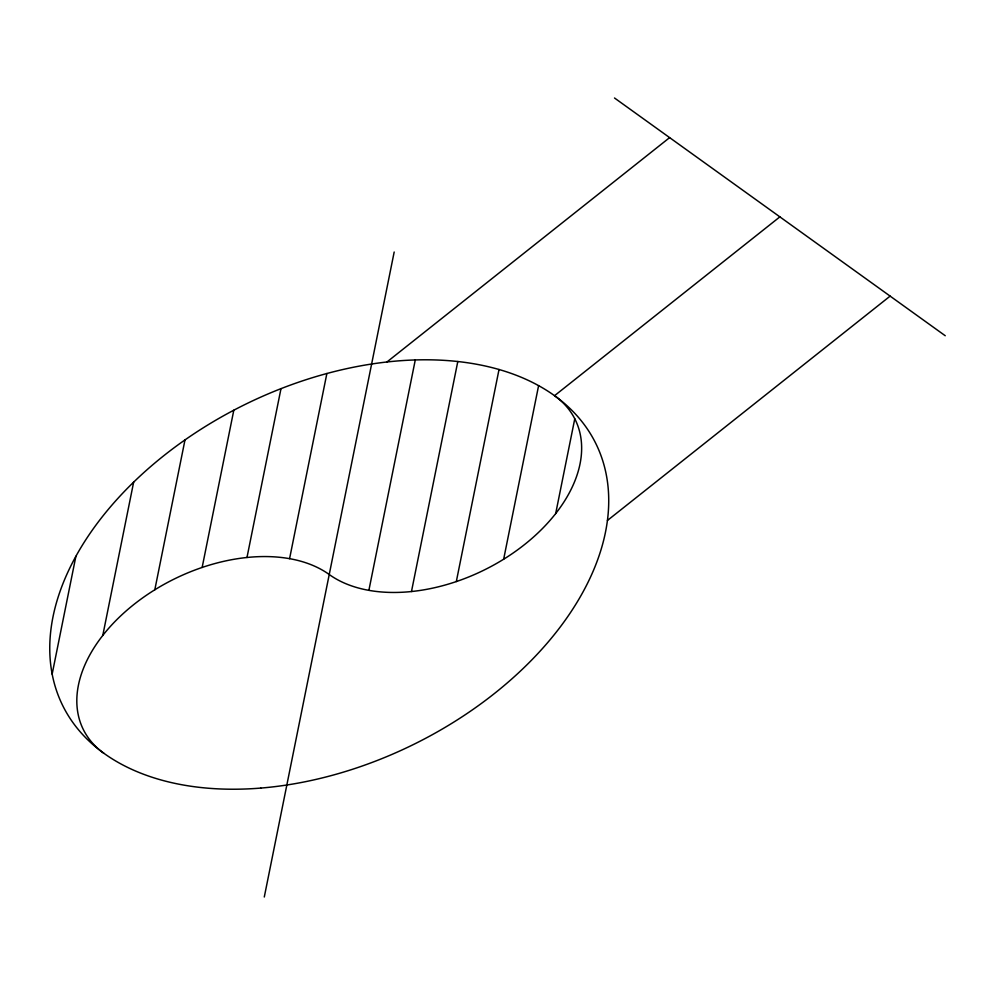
<?xml version="1.0" encoding="UTF-8"?>
<svg xmlns="http://www.w3.org/2000/svg" width="995" height="995" viewBox="0 0 995 995"><rect width="100%" height="100%" fill="white"/><g stroke="black" fill="none" stroke-linecap="round" stroke-linejoin="round"><path stroke-width="1.49" d="M52.15 674.137L75.894 556.267M102.783 635.457L133.653 482.127M154.81 589.799L184.995 439.902M202.147 567.448L233.813 410.189M246.984 557.486L280.988 388.647M289.582 558.668L326.87 373.498M264.284 897.005L394.182 252.009M368.884 590.346L415.276 359.941M411.482 591.528L457.799 361.508M456.319 581.565L499.03 369.493M503.657 559.227L538.606 385.637M555.683 513.569L574.774 418.783M386.931 361.981L669.623 137.621M779.881 216.86L554.551 395.687A148.516 94.861 -26.1 0 1 524.576 544.539A148.516 94.861 -26.1 0 1 329.233 574.513A148.516 94.861 -26.1 0 0 133.89 604.475A148.516 94.861 -26.1 0 0 103.903 753.327M607.423 520.472L890.127 296.112M614.5 97.995L945.25 335.738M260.777 788.077A297.032 189.734 -26.1 0 0 598.144 448.509A297.032 189.734 -26.1 0 0 128.79 486.941A297.032 189.734 -26.1 0 0 260.777 788.077"/></g></svg>
